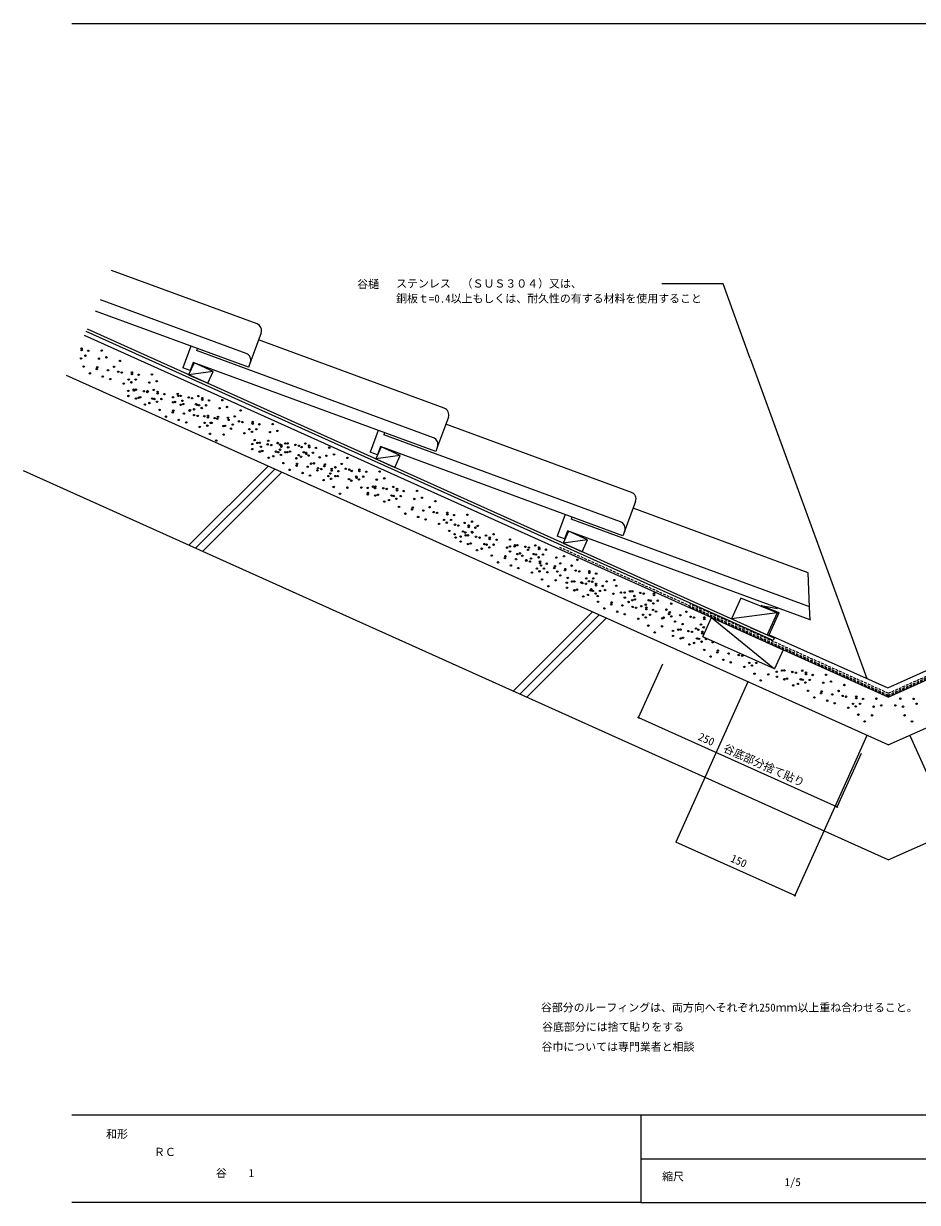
# Model space of a CAD drawing. Units: millimetres, scale not verified. Extents: x -214 to 197, y -138 to 132.
# Drawn here: x -214.3 to -9.7, y -138.4 to 131.6 of the extents above; entities that cross this region are included whole.
import ezdxf
from ezdxf.enums import TextEntityAlignment as Align

# ---------------------------------------------------------------- set-up
doc = ezdxf.new("R2010")
doc.units = ezdxf.units.MM
doc.header["$LTSCALE"] = 0.5
doc.header["$PDMODE"] = 32
doc.header["$PDSIZE"] = 0.25
doc.linetypes.add('DASHED1', pattern=[1.8, 1.2, -0.6])
for name, color, linetype, lineweight in [('0-0', 5, 'Continuous', 18), ('1-0', 7, 'Continuous', 18), ('1-1', 7, 'Continuous', 18), ('1-2', 7, 'Continuous', 18), ('1-3', 7, 'Continuous', 18), ('1-4', 7, 'Continuous', 18), ('1-A', 7, 'Continuous', 18), ('1-B', 3, 'Continuous', 18), ('1-C', 7, 'Continuous', 18)]:
    doc.layers.add(name, color=color, linetype=linetype, lineweight=lineweight)
doc.styles.add('ＭＳ ゴシック', font='')
doc.styles.get('ＭＳ ゴシック').set_extended_font_data('MS Gothic')

msp = doc.modelspace()

# ---------------------------------------------------------------- linework, layer by layer
at = {"layer": '0-0'}
for p, q in [((-203.2432, 131.6351), (196.7568, 131.6351)), ((196.7568, -118.3649), (-203.2433, -118.3649)), ((-72.973, -118.3649), (-72.973, -138.3649)), ((-72.973, -128.3649), (4.8649, -128.3649))]:
    msp.add_line(p, q, dxfattribs=at)
at = {"layer": '1-0'}
for p, q in [((-16.3256, -22.6303), (-200.3443, 60.1781)), ((-42.7142, -9.6589), (-199.934, 61.0901)), ((-42.4679, -9.1117), (-199.6877, 61.6372)), ((-16.3256, -22.6303), (167.6931, 60.1781)), ((-56.7961, -4.4186), (-42.3513, -16.1824))]:
    msp.add_line(p, q, dxfattribs=at)
msp.add_lwpolyline([(-58.7658, -8.7958), (-56.7961, -4.4186), (-40.3815, -11.8051), (-42.3513, -16.1824)], close=True, dxfattribs=at)
at = {"layer": '1-1', "color": 3, "linetype": 'DASHED1'}
for q in [(167.3649, 60.9077), (-61.7979, -1.2905)]:
    msp.add_line((-16.3256, -21.753), q, dxfattribs=at)
at = {"layer": '1-1'}
for p, q in [((-170.9048, 51.9747), (-176.5132, 51.2086)), ((-170.9048, 51.9747), (-176.5132, 51.2086)), ((-170.9048, 51.9747), (-176.5132, 51.2086)), ((-128.0445, 32.6875), (-133.6529, 31.9215)), ((-128.0445, 32.6875), (-133.6528, 31.9215)), ((-128.0445, 32.6875), (-133.6528, 31.9215)), ((-128.0445, 32.6875), (-133.6528, 31.9215)), ((-128.0445, 32.6875), (-132.4218, 34.6573)), ((-85.1842, 13.4004), (-89.5614, 15.3701)), ((-85.1842, 13.4004), (-90.7925, 12.6344)), ((-85.1842, 13.4004), (-90.7925, 12.6344)), ((-47.9322, -6.6528), (-43.555, -8.6225)), ((-47.9322, -6.6528), (-43.555, -8.6225)), ((-42.3239, -5.8868), (-42.3239, -5.8868))]:
    msp.add_line(p, q, dxfattribs=at)
for points in [[(-172.1359, 49.2389), (-170.9048, 51.9747), (-175.2821, 53.9444), (-176.5132, 51.2087)], [(-172.1359, 49.2389), (-170.9048, 51.9747), (-175.2821, 53.9444), (-176.5132, 51.2086)], [(-172.1359, 49.2389), (-170.9048, 51.9747), (-175.2821, 53.9444), (-176.5132, 51.2086)], [(-129.2756, 29.9517), (-128.0445, 32.6875), (-132.4218, 34.6573), (-133.6528, 31.9215)], [(-129.2756, 29.9517), (-128.0445, 32.6875), (-132.4218, 34.6573), (-133.6528, 31.9215)], [(-86.4153, 10.6646), (-85.1842, 13.4004), (-89.5614, 15.3701), (-90.7925, 12.6344)], [(-86.4153, 10.6646), (-85.1842, 13.4004), (-89.5614, 15.3701), (-90.7925, 12.6344)]]:
    msp.add_lwpolyline(points, close=True, dxfattribs=at)
for points in [[(-128.0445, 32.6875), (-132.4218, 34.6573), (-133.6529, 31.9215)], [(-128.0445, 32.6875), (-132.4218, 34.6573), (-133.6528, 31.9215)]]:
    msp.add_lwpolyline(points, dxfattribs=at)
at = {"layer": '1-2'}
for p, q in [((-50.1257, 0.0209), (-52.2537, -4.7081)), ((-41.7684, -3.3392), (-50.1257, 0.0209)), ((-41.7684, -3.3392), (-52.2537, -4.7081)), ((-41.7684, -3.3392), (-44.0464, -8.4014)), ((-42.4679, -9.1117), (-42.7142, -9.6589))]:
    msp.add_line(p, q, dxfattribs=at)
at = {"layer": '1-2', "color": 3}
for q in [(-41.299, -3.2428), (-16.4542, -20.5392)]:
    msp.add_line((-43.5878, -8.329), q, dxfattribs=at)
for points in [[(-41.3256, -3.3018), (-45.4087, -1.6602), (-41.6759, -2.3453)], [(-16.4542, -20.5392), (10.7902, -8.2792), (8.6013, -3.415), (8.5464, -3.2932), (13.0401, -1.4865), (10.7189, -1.7011)]]:
    msp.add_lwpolyline(points, dxfattribs=at)
at = {"layer": '1-3'}
for p, q in [((-54.142, 72.0405), (-68.1721, 72.0405)), ((-47.9249, 54.9591), (-54.142, 72.0405)), ((-47.9249, 54.9591), (-21.2276, -18.3911)), ((-16.3256, -33.5962), (-204.448, 51.0589)), ((-16.3256, -33.5962), (171.7968, 51.0589)), ((-158.3243, 30.3033), (-176.4747, 12.1529)), ((-16.3256, -59.9142), (-214.2967, 29.1728)), ((-156.7638, 29.601), (-174.9142, 11.4507)), ((-155.2033, 28.8988), (-173.3537, 10.7484)), ((-16.3256, -59.9142), (181.6455, 29.1728)), ((-84.0704, -3.111), (-102.2208, -21.2614)), ((-82.5099, -3.8132), (-100.6603, -21.9636)), ((-80.9494, -4.5154), (-99.0998, -22.6658)), ((-48.4524, -19.1391), (-64.9636, -55.8307)), ((-21.2334, -31.3876), (-24.084, -37.7223)), ((-11.4177, -31.3876), (7.548, -73.5337)), ((-24.084, -37.7223), (-37.7446, -68.0792)), ((-37.7446, -68.0792), (-64.9636, -55.8307))]:
    msp.add_line(p, q, dxfattribs=at)
at = {"layer": '1-3', "color": 3, "linetype": 'DASHED1'}
for q in [(-91.4975, 11.6337), (29.2279, -1.6562)]:
    msp.add_line((-16.3681, -22.1745), q, dxfattribs=at)
at = {"layer": '1-3', "color": 5}
for q in [(-203.2433, -138.3649), (196.7568, -138.3649)]:
    msp.add_line((-72.973, -138.3649), q, dxfattribs=at)
at = {"layer": '1-3'}
msp.add_lwpolyline([(-34.2271, -4.9679), (-34.36, -2.0036), (-34.7128, 5.8668)], dxfattribs=at)
msp.add_point((-37.7446, -68.0792), dxfattribs=at)
at = {"layer": '1-4', "linetype": 'DASHED1'}
for q in [(-61.9489, -1.9515), (29.3089, -1.9219)]:
    msp.add_line((-16.3529, -22.4697), q, dxfattribs=at)
at = {"layer": '1-4'}
for centre in [(-201.0153, 57.2046), (-201.0002, 56.8409), (-199.4636, 56.6861), (-196.4056, 56.7403), (-201.1398, 54.9406), (-200.1457, 55.5648), (-197.0574, 54.8916), (-195.3208, 55.1824), (-192.2365, 54.3857), (-200.5521, 53.0706), (-199.1036, 51.5277), (-197.5496, 52.4891), (-197.4122, 52.9096), (-194.9886, 52.2312), (-193.5641, 53.019), (-192.6429, 51.8915), (-191.8337, 51.7065), (-189.503, 51.7305), (-189.4879, 51.3668), (-187.9514, 51.2121), (-184.8933, 51.2663), (-196.1678, 50.7978), (-194.4676, 50.2127), (-191.3642, 49.1758), (-190.2367, 50.097), (-189.6276, 49.4665), (-188.6334, 50.0908), (-185.5451, 49.4176), (-183.8085, 49.7083), (-190.3088, 47.4999), (-190.2847, 46.3463), (-189.1056, 47.7797), (-189.0398, 47.5965), (-188.5845, 45.7612), (-188.5722, 47.7907), (-187.9844, 45.9206), (-187.5913, 46.0537), (-186.7598, 47.44), (-185.9506, 47.255), (-185.9, 47.4355), (-184.8446, 45.7596), (-184.4898, 47.7417), (-183.62, 47.279), (-183.6049, 46.9153), (-182.0683, 46.7606), (-180.0763, 46.0674), (-179.0103, 46.8148), (-178.8731, 46.3472), (-178.3397, 46.3581), (-176.5273, 46.0074), (-175.7181, 45.8225), (-174.2572, 46.3091), (-173.3875, 45.8465), (-186.5359, 44.3778), (-185.4812, 44.7243), (-184.3536, 45.6455), (-183.7445, 45.0151), (-183.1568, 43.145), (-182.7504, 45.6393), (-180.0522, 44.9137), (-179.6621, 44.9661), (-178.352, 44.3286), (-177.9254, 45.2568), (-177.7519, 44.4881), (-176.1688, 43.0935), (-175.2486, 43.2917), (-174.8412, 44.4602), (-174.6121, 44.3271), (-174.1211, 44.213), (-173.512, 43.5825), (-173.3724, 45.4828), (-172.5178, 44.2067), (-171.8358, 45.328), (-169.4296, 43.5335), (-168.7777, 45.3822), (-167.6929, 43.8243), (-181.7083, 41.6022), (-180.1543, 42.5636), (-180.0169, 42.984), (-178.7725, 40.8722), (-177.5933, 42.3056), (-176.3034, 42.9453), (-175.2476, 41.9659), (-174.4384, 41.781), (-172.9242, 41.7125), (-172.1077, 41.8049), (-172.0926, 41.4412), (-170.5561, 41.2865), (-169.9218, 41.131), (-169.7844, 41.5515), (-167.498, 41.3407), (-167.3608, 40.8731), (-165.9363, 41.6609), (-165.015, 40.5334), (-164.6086, 43.0276), (-164.2059, 40.3484), (-161.8752, 40.3724), (-177.0723, 40.2871), (-173.9689, 39.2502), (-172.8414, 40.1715), (-172.2323, 39.541), (-171.6445, 37.6709), (-171.4757, 40.1696), (-171.2381, 40.1652), (-168.5399, 39.4397), (-168.1498, 39.492), (-166.8397, 38.8546), (-166.4132, 39.7828), (-163.7364, 37.8177), (-162.6088, 38.7389), (-161.9997, 38.1084), (-161.8601, 40.0087), (-161.0056, 38.7326), (-160.3235, 39.854), (-157.9173, 38.0595), (-157.2655, 39.9082), (-156.1807, 38.3502), (-170.196, 36.1281), (-168.5047, 37.5099), (-161.9647, 35.3232), (-161.412, 36.2384), (-160.7615, 35.603), (-160.2281, 35.614), (-158.4157, 35.2633), (-158.2721, 36.0774), (-157.6065, 35.0783), (-156.1457, 35.565), (-155.6124, 35.1907), (-155.2759, 35.1023), (-154.4092, 35.4704), (-153.8758, 35.4814), (-152.0634, 35.1307), (-151.2542, 34.9458), (-149.7934, 35.4324), (-148.9236, 34.9697), (-161.9406, 34.1696), (-160.2404, 33.5845), (-159.9635, 34.6956), (-159.6403, 33.7439), (-157.1371, 32.5476), (-156.5005, 33.5829), (-156.0095, 33.4688), (-155.5883, 34.037), (-155.4004, 32.8383), (-155.2608, 34.7386), (-154.4063, 33.4626), (-153.8881, 33.4519), (-153.7242, 34.5839), (-153.288, 33.6114), (-151.318, 32.7894), (-150.7848, 32.415), (-150.6662, 34.6381), (-150.1482, 33.4504), (-149.6572, 33.3363), (-149.5813, 33.0801), (-149.0481, 32.7058), (-148.9085, 34.6061), (-148.0539, 33.33), (-147.3719, 34.4513), (-146.4971, 32.2835), (-144.9657, 32.6568), (-144.3139, 34.5055), (-143.229, 32.9476), (-158.1918, 32.2011), (-154.8127, 30.9683), (-151.8395, 32.0686), (-151.8102, 30.3868), (-151.6728, 30.8073), (-149.2492, 30.1289), (-148.4604, 30.8357), (-147.8247, 30.9168), (-146.9035, 29.7892), (-146.0943, 29.6043), (-145.4579, 30.2543), (-145.3205, 30.6747), (-143.7636, 29.6282), (-142.8969, 29.9964), (-141.4724, 30.7842), (-140.5512, 29.6567), (-140.1448, 32.1509), (-153.3641, 29.4255), (-150.4284, 28.6955), (-148.7282, 28.1104), (-147.0118, 29.2929), (-145.6248, 27.0735), (-144.4973, 27.9947), (-144.076, 28.563), (-143.8881, 27.3643), (-143.7485, 29.2645), (-142.894, 27.9885), (-142.3759, 27.9778), (-142.2119, 29.1098), (-139.8057, 27.3153), (-139.742, 29.4717), (-139.2725, 26.941), (-139.1539, 29.164), (-138.1449, 27.8622), (-138.0691, 27.6061), (-137.5358, 27.2317), (-137.4113, 29.4957), (-137.3962, 29.132), (-136.5417, 27.8559), (-135.8596, 28.9772), (-133.4534, 27.1827), (-132.8016, 29.0314), (-131.7168, 27.4735), (-143.3004, 25.4942), (-140.1606, 25.3332), (-136.9481, 25.3617), (-135.4985, 25.2808), (-134.2953, 25.5606), (-133.8083, 25.2007), (-133.7619, 25.5716), (-131.9495, 25.2209), (-131.1403, 25.0359), (-129.6794, 25.5226), (-128.8097, 25.0599), (-128.7946, 24.6962), (-127.258, 24.5414), (-124.2, 24.5956), (-141.8519, 23.9514), (-135.4996, 23.8189), (-135.4744, 24.1272), (-133.7742, 23.5421), (-133.1741, 23.7015), (-131.7256, 22.1587), (-130.6709, 22.5052), (-130.0343, 23.5405), (-129.5433, 23.4264), (-128.9342, 22.7959), (-127.94, 23.4201), (-124.8518, 22.747), (-123.1151, 23.0377), (-120.0309, 22.2411), (-128.3465, 20.9259), (-126.8979, 19.3831), (-125.344, 20.3444), (-125.2066, 20.7649), (-122.783, 20.0865), (-121.3585, 20.8744), (-120.4373, 19.7468), (-119.6281, 19.5618), (-117.2974, 19.5858), (-117.2823, 19.2221), (-115.7457, 19.0674), (-112.6877, 19.1216), (-123.9621, 18.6531), (-122.262, 18.068), (-119.1586, 17.0311), (-118.0311, 17.9523), (-117.4219, 17.3219), (-116.4278, 17.9461), (-115.5389, 16.8573), (-114.7297, 16.6723), (-113.3395, 17.2729), (-112.3991, 16.6963), (-112.384, 16.3326), (-111.6029, 17.5636), (-110.8474, 16.1778), (-110.3049, 16.5759), (-116.8342, 15.4518), (-115.618, 14.6793), (-115.3857, 13.909), (-114.2603, 14.1416), (-113.6944, 15.2908), (-113.1327, 15.0628), (-113.057, 14.4213), (-112.5236, 14.4323), (-111.6325, 15.2092), (-111.5294, 15.0565), (-110.7113, 14.0816), (-109.9021, 13.8967), (-108.4412, 14.3833), (-107.5714, 13.9206), (-107.5563, 13.5569), (-106.7045, 14.6741), (-106.0197, 13.4022), (-102.9617, 13.4564), (-114.2362, 12.9879), (-112.536, 12.4028), (-111.9359, 12.5623), (-110.4873, 11.0194), (-109.4326, 11.3659), (-108.796, 12.4013), (-108.3051, 12.2872), (-107.6959, 11.6567), (-106.7018, 12.2809), (-103.6135, 11.6077), (-102.9637, 11.8768), (-102.9396, 10.7231), (-101.8769, 11.8985), (-101.7605, 12.1566), (-101.2271, 12.1675), (-99.4147, 11.8168), (-98.7926, 11.1018), (-98.6055, 11.6319), (-97.1447, 12.1186), (-96.2749, 11.6559), (-96.2598, 11.2922), (-94.7232, 11.1374), (-107.1082, 9.7866), (-105.6597, 8.2438), (-104.1057, 9.2052), (-103.9684, 9.6256), (-101.5448, 8.9473), (-101.2394, 10.138), (-100.6393, 10.2975), (-100.1202, 9.7351), (-99.199, 8.6076), (-99.1908, 8.7547), (-98.3898, 8.4226), (-98.1361, 9.1011), (-97.4995, 10.1365), (-97.0085, 10.0224), (-96.3994, 9.3919), (-96.0592, 8.4466), (-96.0441, 8.0829), (-95.4052, 10.0161), (-92.317, 9.3429), (-91.4494, 7.9823), (-90.5803, 9.6337), (-87.4961, 8.837), (-102.7239, 7.5139), (-101.0237, 6.9287), (-97.9203, 5.8918), (-96.7928, 6.8131), (-96.1837, 6.1826), (-95.8117, 7.5219), (-95.1895, 6.8068), (-94.5075, 7.9281), (-94.3631, 5.979), (-92.8092, 6.9404), (-92.6718, 7.3609), (-92.1013, 6.1336), (-91.4274, 5.2491), (-90.3646, 6.4244), (-90.2482, 6.6825), (-88.8237, 7.4703), (-87.9025, 6.3428), (-87.0933, 6.1578), (-84.7626, 6.1818), (-84.7475, 5.8181), (-83.2109, 5.6633), (-95.5959, 4.3126), (-94.1474, 2.7697), (-92.4561, 4.1516), (-89.9263, 3.5643), (-89.7272, 4.664), (-88.723, 3.8441), (-88.1896, 3.855), (-86.6238, 3.6271), (-86.3773, 3.5044), (-85.5681, 3.3194), (-85.4963, 4.5483), (-84.8872, 3.9178), (-84.1072, 3.8061), (-83.893, 4.542), (-83.2374, 3.3434), (-83.2223, 2.9797), (-81.6857, 2.8249), (-80.8047, 3.8689), (-79.0681, 4.1596), (-78.6277, 2.8791), (-89.9021, 2.4107), (-88.202, 1.8255), (-87.6019, 1.985), (-86.1533, 0.4422), (-85.0986, 0.7887), (-84.462, 1.824), (-84.2994, 2.0478), (-83.9711, 1.7099), (-83.362, 1.0794), (-82.8509, 0.505), (-82.3678, 1.7036), (-81.1596, 1.8868), (-79.2795, 1.0304), (-77.5429, 1.3212), (-76.6711, 1.3117), (-76.647, 0.1581), (-75.4678, 1.5915), (-74.9344, 1.6024), (-74.4586, 0.5246), (-73.1221, 1.2518), (-72.3129, 1.0668), (-69.9822, 1.0908), (-69.9671, 0.7271), (-82.7742, -0.7906), (-81.3257, -2.3334), (-79.7717, -1.3721), (-79.6344, -0.9516), (-77.2108, -1.63), (-75.7862, -0.8422), (-74.9468, -0.4271), (-74.865, -1.9697), (-74.3467, -0.2676), (-74.0558, -2.1547), (-72.8981, -1.8104), (-71.8434, -1.4639), (-71.7252, -2.1307), (-71.7101, -2.4944), (-71.2068, -0.4286), (-70.7159, -0.5427), (-70.1735, -2.6491), (-70.1068, -1.1732), (-69.1126, -0.549), (-67.1154, -2.5949), (-66.0243, -1.2222), (-78.3899, -3.0634), (-76.6897, -3.6485), (-73.5863, -4.6854), (-72.4588, -3.7642), (-71.8497, -4.3947), (-70.8555, -3.7704), (-69.519, -3.0432), (-68.0705, -4.5861), (-67.7673, -4.4436), (-66.5165, -3.6247), (-66.3792, -3.2042), (-66.0306, -4.1529), (-65.1347, -5.316), (-63.9556, -3.8826), (-62.531, -3.0948), (-61.6098, -4.2223), (-60.8006, -4.4073), (-58.47, -4.3833), (-58.4549, -4.747), (-71.2619, -6.2647), (-69.8134, -7.8075), (-68.1221, -6.4257), (-65.6258, -7.4525), (-64.4225, -7.1728), (-63.8891, -7.1618), (-63.4345, -5.9011), (-62.0768, -7.5125), (-61.2676, -7.6974), (-60.3311, -6.938), (-59.8067, -7.2108), (-59.2036, -6.0168), (-58.9369, -7.6734), (-58.9218, -8.0371), (-58.5945, -6.6473), (-65.6016, -8.6062), (-63.9015, -9.1913), (-63.3013, -9.0318), (-61.8528, -10.5746), (-60.7981, -10.2282), (-60.1615, -9.1928), (-59.6705, -9.3069), (-59.0614, -9.9374), (-58.0673, -9.3132), (-56.5582, -10.0601), (-58.4737, -11.8074), (-57.0252, -13.3503), (-55.4712, -12.3889), (-55.3339, -11.9684), (-52.9103, -12.6468), (-50.5645, -12.9865), (-49.7553, -13.1715), (-54.0894, -14.0802), (-52.3892, -14.6654), (-49.2858, -15.7022), (-48.1583, -14.781), (-47.5492, -15.4115), (-46.555, -14.7873), (-46.9614, -17.2815), (-45.5129, -18.8243), (-43.8216, -17.4425), (-41.8543, -16.8171), (-41.8302, -17.9707), (-40.6511, -16.5373), (-40.13, -18.5558), (-40.1177, -16.5263), (-39.5299, -18.3963), (-38.3053, -16.877), (-37.4961, -17.0619), (-36.3901, -18.5573), (-36.0352, -16.5753), (-35.8991, -18.6715), (-35.1655, -17.038), (-35.1503, -17.4017), (-34.2958, -18.6777), (-33.6138, -17.5564), (-30.5557, -17.5022), (-29.4709, -19.0601), (-38.0814, -19.9392), (-37.0266, -19.5927), (-35.29, -19.3019), (-34.7022, -21.172), (-31.6998, -21.7534), (-31.5624, -21.333), (-31.2076, -19.3509), (-27.7143, -21.2235), (-26.3866, -19.8568), (-33.2537, -22.7148), (-30.3179, -23.4447), (-29.1388, -22.0113), (-28.6177, -24.0299), (-26.793, -22.351), (-25.9839, -22.536), (-24.3868, -24.1455), (-23.6532, -22.512), (-23.6381, -22.8757), (-22.7836, -24.1518), (-22.1015, -23.0305), (-19.0435, -22.9763), (-13.6077, -22.9763), (-10.5496, -23.0305), (-9.8676, -24.1518), (-25.5144, -25.0667), (-23.7777, -24.776), (-23.19, -26.646), (-20.0501, -26.807), (-19.6953, -24.825), (-17.9587, -24.5342), (-14.6925, -24.5342), (-12.9559, -24.825), (-12.601, -26.807), (-21.7415, -28.1888), (-10.9097, -28.1888)]:
    msp.add_circle(centre, 0.1628, dxfattribs=at)
at = {"layer": '1-A'}
for p, q in [((-73.5058, -27.3082), (-67.9638, -14.9925)), ((-73.5058, -27.3082), (-28.0335, -47.7707)), ((-28.0335, -47.7707), (-22.4915, -35.455))]:
    msp.add_line(p, q, dxfattribs=at)
for p in [(-73.5058, -27.3082), (-28.0335, -47.7707)]:
    msp.add_point(p, dxfattribs=at)
at = {"layer": '1-B'}
for p, q in [((-163.3357, 56.0887), (-196.6643, 68.356)), ((-162.8013, 52.9084), (-197.8161, 65.7963)), ((-176.0052, 57.7684), (-177.84, 52.7837)), ((-174.5037, 57.2157), (-174.6804, 56.7356)), ((-120.4821, 36.7867), (-174.6804, 56.7356)), ((-174.5026, 57.2153), (-174.6737, 56.7504)), ((-174.5026, 57.2153), (-174.6737, 56.7504)), ((-175.4599, 54.0388), (-176.1508, 52.1619)), ((-162.3868, 54.0345), (-162.8041, 52.9007)), ((-176.1508, 52.1619), (-177.84, 52.7837)), ((-133.1505, 38.466), (-134.9797, 33.4965)), ((-133.1505, 38.466), (-134.9796, 33.4965)), ((-131.649, 37.9133), (-131.8201, 37.4484)), ((-131.649, 37.9133), (-131.8201, 37.4484)), ((-77.6217, 17.4996), (-131.8201, 37.4484)), ((-133.2904, 32.8748), (-134.9797, 33.4965)), ((-133.2904, 32.8748), (-134.9796, 33.4965)), ((-132.5996, 34.7517), (-133.2904, 32.8748)), ((-132.5996, 34.7517), (-133.2904, 32.8748)), ((-77.0874, 14.3192), (-132.5996, 34.7517)), ((-90.2902, 19.1788), (-92.1193, 14.2094)), ((-88.7887, 18.6262), (-88.9598, 18.1613)), ((-34.7614, -1.7876), (-88.9598, 18.1613)), ((-90.4301, 13.5876), (-92.1193, 14.2094)), ((-89.7393, 15.4645), (-90.4301, 13.5876)), ((-34.2271, -4.9679), (-89.7393, 15.4645)), ((-76.6729, 15.4454), (-77.0902, 14.3115)), ((-34.2271, -4.9679), (-34.2299, -4.9756))]:
    msp.add_line(p, q, dxfattribs=at)
msp.add_lwpolyline([(-119.5332, 34.7325), (-119.9477, 33.6064), (-175.4599, 54.0388)], dxfattribs=at)
for centre, start in [((-163.8883, 54.5872), 339.79262), ((-121.0347, 35.2852), 339.79262), ((-78.1744, 15.998), 339.79262), ((-35.3141, -3.2891), 53.38972), ((-35.3141, -3.2891), 53.41597)]:
    msp.add_arc(centre, 1.6, start, 69.7932, dxfattribs=at)
at = {"layer": '1-C'}
for p, q in [((-160.8487, 62.8456), (-194.1773, 75.1129)), ((-159.8998, 60.7914), (-162.8013, 52.9084)), ((-117.995, 43.5435), (-160.4911, 59.1851)), ((-117.0462, 41.4893), (-119.5332, 34.7325)), ((-75.1348, 24.2564), (-117.6318, 39.8984)), ((-74.1859, 22.2022), (-77.0874, 14.3192)), ((-34.7128, 5.8668), (-74.7715, 20.6112))]:
    msp.add_line(p, q, dxfattribs=at)
for centre, end in [((-161.4013, 61.344), 69.79251), ((-118.5477, 42.042), 69.79251), ((-75.6874, 22.7549), 69.79277)]:
    msp.add_arc(centre, 1.6, 339.79305, end, dxfattribs=at)

# ---------------------------------------------------------------- texts
at = {"layer": '0-0', "color": 7, "style": 'ＭＳ ゴシック'}
for s, p in [('和形', (-195.4054, -124.1757)), ('縮尺', (-68.1081, -133.9054))]:
    msp.add_text(s, height=1.833, dxfattribs=at).set_placement(p, align=Align.BOTTOM_LEFT)
at = {"layer": '1-0', "style": 'ＭＳ ゴシック'}
msp.add_text('1/5', height=1.833, dxfattribs=at).set_placement((-40.0932, -135.1819), align=Align.BOTTOM_LEFT)
at = {"layer": '1-3', "style": 'ＭＳ ゴシック'}
for s, p in [('谷樋', (-137.9217, 70.4975)), ('ステンレス\u3000（ＳＵＳ３０４）又は、', (-129.0107, 70.6118)), ('銅板ｔ=0.4以上もしくは、耐久性の有する材料を使用すること', (-129.0107, 67.1845)), ('谷部分のルーフィングは、両方向へそれぞれ250ｍｍ以上重ね合わせること。', (-95.8579, -95.2001)), ('谷底部分には捨て貼りをする', (-95.5779, -99.6404)), ('谷巾については専門業者と相談', (-95.7179, -104.1895)), ('ＲＣ', (-184.4438, -128.2884)), ('谷\u3000\u30001', (-170.2781, -133.1048))]:
    msp.add_text(s, height=1.833, dxfattribs=at).set_placement(p, align=Align.BOTTOM_LEFT)
msp.add_text('150', height=1.833, rotation=335.772, dxfattribs=at).set_placement((-52.8588, -60.7295), align=Align.BOTTOM_LEFT)
at = {"layer": '1-A', "style": 'ＭＳ ゴシック'}
for s, p in [('250', (-60.2694, -32.8442)), ('谷底部分捨て貼り', (-54.4844, -35.4949))]:
    msp.add_text(s, height=1.833, rotation=335.772, dxfattribs=at).set_placement(p, align=Align.BOTTOM_LEFT)

doc.saveas('drawing.dxf')
